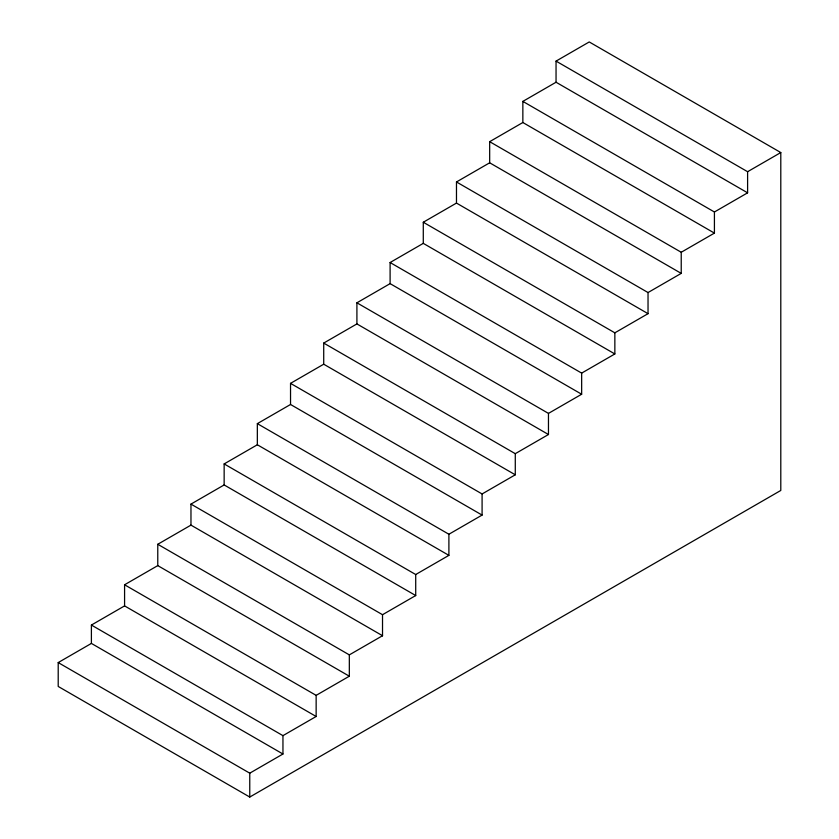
<?xml version="1.0" encoding="UTF-8"?>
<svg xmlns="http://www.w3.org/2000/svg" width="839" height="839" viewBox="0 0 839 839"><rect width="100%" height="100%" fill="white"/><g stroke="black" fill="none" stroke-linecap="round" stroke-linejoin="round"><path stroke-width="1.26" d="M556.047 61.111L747.601 171.712L747.601 192.823L556.047 82.232L556.047 61.111L589.24 41.95L780.794 152.551L780.794 490.458L249.76 797.05L58.206 686.449L58.206 662.579L91.399 643.419L282.953 754.009L282.953 735.646L91.399 625.055L91.399 643.419M522.854 101.393L714.419 211.994L714.419 233.106L522.854 122.515L522.854 101.393L556.047 82.232M489.672 141.676L681.226 252.266L681.226 273.388L489.672 162.797L489.672 141.676L522.854 122.515M456.479 181.958L648.033 292.549L648.033 313.671L456.479 203.08L456.479 181.958L489.672 162.797M423.286 222.241L614.851 332.831L614.851 353.953L423.286 243.362L423.286 222.241L456.479 203.08M390.104 262.523L581.658 373.114L581.658 394.236L390.104 283.634L390.104 262.523L423.286 243.362M356.911 302.806L548.465 413.396L548.465 434.518L356.911 323.917L356.911 302.806L390.104 283.634M323.718 343.078L515.282 453.679L515.282 474.801L323.718 364.199L323.718 343.078L356.911 323.917M290.535 383.36L482.089 493.961L482.089 515.083L290.535 404.482L290.535 383.36L323.718 364.199M257.342 423.643L448.896 534.244L448.896 555.366L257.342 444.764L257.342 423.643L290.535 404.482M349.328 654.881L349.328 676.203L157.774 565.612L157.774 544.28L349.328 654.881L382.521 635.721L190.967 525.12L190.967 504.103L382.521 614.704L415.714 595.543L224.149 484.942L224.149 463.925L257.342 444.764M747.601 171.712L780.794 152.551M190.967 504.103L224.149 484.942M714.419 211.994L747.601 192.823M157.774 544.28L190.967 525.12M681.226 252.266L714.419 233.106M124.581 584.773L316.146 695.363L316.146 716.485L124.581 605.894L124.581 584.773L157.774 565.612M648.033 292.549L681.226 273.388M91.399 625.055L124.581 605.894M614.851 332.831L648.033 313.671M581.658 373.114L614.851 353.953M548.465 413.396L581.658 394.236M515.282 453.679L548.465 434.518M482.089 493.961L515.282 474.801M448.896 534.244L482.089 515.083M224.149 463.925L415.714 574.526L448.896 555.366M316.146 695.363L349.328 676.203M282.953 735.646L316.146 716.485M58.206 662.579L249.76 773.18L282.953 754.009M415.714 574.526L415.714 595.638M382.521 614.704L382.521 635.92M249.76 773.18L249.76 797.05"/></g></svg>
